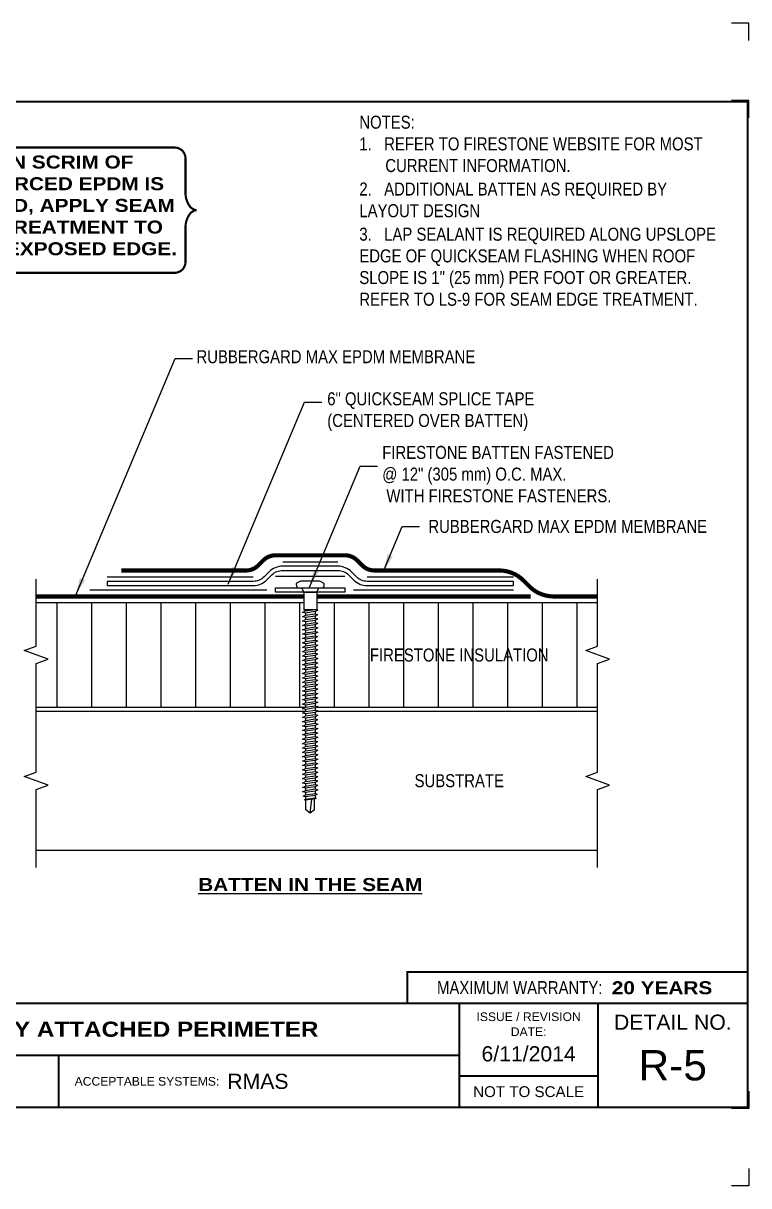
# Model space of a CAD drawing. Header units: inches. Extents: x 233.4 to 253.5, y -282.7 to -266.
# Drawn here: x 243.01 to 253.48, y -282.75 to -265.99 of the extents above; entities that cross this region are included whole.
import ezdxf
from ezdxf.enums import TextEntityAlignment as Align

# ---------------------------------------------------------------- set-up
doc = ezdxf.new("R2010")
doc.units = ezdxf.units.IN
doc.header["$MEASUREMENT"] = 0
doc.linetypes.add('HIDDEN', pattern=[0.375, 0.25, -0.125])
doc.layers.get('0').update_dxf_attribs({"linetype": 'CONTINUOUS'})
doc.layers.get('DEFPOINTS').update_dxf_attribs({"linetype": 'CONTINUOUS'})
for name, color, linetype in [('FSBP-ACCESSORY-FIRESTONE', 7, 'CONTINUOUS'), ('FSBP-ADHESIVE', 1, 'HIDDEN'), ('FSBP-ANNO-NOTE', 7, 'CONTINUOUS'), ('FSBP-INSULATION', 7, 'CONTINUOUS'), ('FSBP-MEMBRANE', 7, 'CONTINUOUS'), ('FSBP-SUBSTRATE-GENERIC', 9, 'CONTINUOUS'), ('FSBP-TTLB', 7, 'CONTINUOUS'), ('FSBP-TTLB-BORDER', 7, 'CONTINUOUS'), ('FSBP-TTLB-TEXT', 7, 'CONTINUOUS')]:
    doc.layers.add(name, color=color, linetype=linetype)
doc.styles.add('FSBP_ARIAL', font='arial.ttf')
doc.styles.add('FSBP_ARIAL_BOLD', font='')
doc.styles.add('FSBP_ARIAL_NAR', font='ARIALN.TTF')
doc.styles.get('FSBP_ARIAL_BOLD').set_extended_font_data('Arial Black')
doc.linetypes.add('ZIGZAG', pattern='A,0.0001,-0.2,[131,ltypeshp.shx,S=0.2,R=0,X=-0.2,Y=0],-0.4,[131,ltypeshp.shx,S=0.2,R=180,X=0.2,Y=0],-0.2', length=0.8001)
doc.dimstyles.new('FSBP-LEADER', dxfattribs={"dimtxt": 0.1875, "dimasz": 0.25, "dimexe": 0.0625, "dimexo": 0.125, "dimgap": 0.125, "dimtad": 0, "dimtih": 1, "dimtoh": 1, "dimdec": 4, "dimzin": 0, "dimdsep": 46, "dimlunit": 4, "dimtxsty": 'FSBP_ARIAL_NAR', "dimcen": 0.09375, "dimclrd": 256, "dimclre": 256, "dimclrt": 256, "dimadec": 0, "dimazin": 0, "dimtfac": 1, "dimtdec": 4, "dimtofl": 0, "dimtmove": 0, "dimatfit": 3, "dimfxl": 1, "dimtolj": 1, "dimtzin": 0, "dimlwd": -1, "dimlwe": -1, "dimarcsym": 0})

# ---------------------------------------------------------------- blocks, each defined once
blk = doc.blocks.new('TTLB-EPDM_1')
at = {"layer": 'DEFPOINTS', "linetype": 'Continuous', "ltscale": 1.75}
for points in [[(20.01562500000003, 13.88083333333333), (20.01562500000003, 14.13083333333333), (19.76562500000003, 14.13083333333333)], [(20.01562500000003, -2.380833333333342), (20.01562500000003, -2.630833333333342), (19.76562500000003, -2.630833333333342)]]:
    blk.add_lwpolyline(points, dxfattribs=at)
at = {"layer": 'DEFPOINTS', "color": 1}
for points in [[(20.015625, 12.765625), (20.015625, 13.015625), (19.765625, 13.015625)], [(20.015625, -1.265625), (20.015625, -1.515625), (19.765625, -1.515625)]]:
    blk.add_lwpolyline(points, dxfattribs=at)
at = {"layer": 'FSBP-TTLB', "const_width": 0.03125}
blk.add_lwpolyline([(15.09028770518938, 0), (20, 0), (20, 0.4512598240669945), (15.09028770518938, 0.4512598240669945)], close=True, dxfattribs=at)
for points in [[(0, 0), (0, -1.5), (20, -1.5), (20, 0), (0, 0)], [(15.84028770518938, 0), (15.84028770518938, -1.5)], [(17.84110496735593, 0), (17.84110496735593, -1.5)], [(20, 0), (20, -1.5)], [(4.825208527206769, -0.75), (15.84028770518938, -0.75)], [(15.84028770518938, -1.048740175933006), (17.84110496735593, -1.048740175933006)]]:
    blk.add_lwpolyline(points, dxfattribs=at)
at = {"layer": 'FSBP-TTLB-BORDER', "const_width": 0.03125}
blk.add_lwpolyline([(20, 0), (20, 13), (0, 13), (0, 0)], dxfattribs=at)
at = {"layer": 'FSBP-TTLB-TEXT', "const_width": 0.03125}
blk.add_lwpolyline([(10.06152282927678, -0.75), (10.06152282927678, -1.5)], dxfattribs=at)
at = {"layer": 'FSBP-TTLB-TEXT', "style": 'FSBP_ARIAL_NAR'}
blk.add_text('MAXIMUM WARRANTY:', height=0.1875, dxfattribs=at).set_placement((17.90516569312837, 0.2256299120335257), align=Align.MIDDLE_RIGHT)
at = {"layer": 'FSBP-TTLB-TEXT', "style": 'FSBP_ARIAL'}
for s, height, p in [('ISSUE / REVISION', 0.125, (16.84069633627263, -0.1938496373466023)), ('DETAIL NO.', 0.21875, (18.92055248367797, -0.2724398367368792)), ('DATE:', 0.125, (16.84069633627263, -0.409973105348854)), ('NOT TO SCALE', 0.15625, (16.84069633627263, -1.274370087966503))]:
    blk.add_text(s, height=height, dxfattribs=at).set_placement(p, align=Align.MIDDLE_CENTER)
blk.add_text('ACCEPTABLE SYSTEMS:', height=0.125, dxfattribs=at).set_placement((10.29281281591562, -1.125), align=Align.MIDDLE_LEFT)
at = {"layer": 'FSBP-TTLB-TEXT'}
for tag, height, style, p in [('MAXIMUM_WARRANTY', 0.1875, 'FSBP_ARIAL_BOLD', (18.03987100774941, 0.2240244307510579)), ('ACCPT_SYSTEMS', 0.21875, 'FSBP_ARIAL', (12.49438170418193, -1.125))]:
    blk.add_attdef(tag, text='', height=height, dxfattribs=dict(at, style=style)).set_placement(p, align=Align.MIDDLE_LEFT)
for tag, height, style, p in [('DETAIL_DESCP_LINE_1', 0.21875, 'FSBP_ARIAL_BOLD', (10.33118450231211, -0.3736318192489421)), ('ISSUE_REV_DATE', 0.21875, 'FSBP_ARIAL', (16.84069633627263, -0.7282559425942452)), ('DETAIL_NUMBER', 0.4375, 'FSBP_ARIAL', (18.91941590748775, -0.8931630692489421))]:
    blk.add_attdef(tag, text='', height=height, dxfattribs=dict(at, style=style)).set_placement(p, align=Align.MIDDLE_CENTER)
blk = doc.blocks.new('FSBP_AP_FASTENER_01')
at = {"layer": 'FSBP-ACCESSORY-FIRESTONE'}
for p, q in [((-0.125, 0.04849224421338505), (-0.09375, -0.01400775578661495)), ((0.09375, -0.01400775578661495), (0.125, 0.04849224421338505)), ((-0.09375, -0.01400775578661495), (-0.09375, -0.264007755786615)), ((-0.09375, -0.01400775578661495), (0.09375, -0.01400775578661495)), ((0.09375, -0.01400775578661495), (0.09375, -0.264007755786615)), ((-0.09375, -0.264007755786615), (-0.0703125, -0.2840970415008996)), ((-0.0703125, -0.3156643085181585), (-0.0703125, -0.3472315755354103)), ((0.0703125, -0.2955750228038667), (0.0703125, -0.3271422898211327)), ((-0.0703125, -0.3787988425526763), (-0.0703125, -0.410366109569928)), ((-0.0703125, -0.4419333765871798), (-0.0703125, -0.4735006436044458)), ((0.0703125, -0.3587095568383845), (0.0703125, -0.3902768238556433)), ((0.0703125, -0.4218440908729022), (0.0703125, -0.453411357890154)), ((0.0703125, -0.4849786249074128), (0.0703125, -0.5165458919246717)), ((-0.0703125, -0.5050679106216975), (-0.0703125, -0.5366351776389564)), ((-0.0703125, -0.5682024446562153), (-0.0703125, -0.599769711673467)), ((-0.0703125, -0.631336978690733), (-0.0703125, -0.6629042457079848)), ((0.0703125, -0.5481131589419235), (0.0703125, -0.5796804259591894)), ((0.0703125, -0.6112476929764412), (0.0703125, -0.6428149599937001)), ((-0.0703125, -0.6944715127252366), (-0.0703125, -0.7260387797425025)), ((-0.0703125, -0.7576060467597543), (-0.0703125, -0.7891733137770132)), ((-0.0703125, -0.820740580794272), (-0.0703125, -0.8523078478115238)), ((0.0703125, -0.674382227010959), (0.0703125, -0.7059494940282107)), ((0.0703125, -0.7375167610454696), (0.0703125, -0.7690840280627285)), ((0.0703125, -0.8006512950799802), (0.0703125, -0.8322185620972462)), ((-0.0703125, -0.8838751148287898), (-0.0703125, -0.9154423818460415)), ((-0.0703125, -0.9470096488632933), (-0.0703125, -0.9785769158805593)), ((0.0703125, -0.863785829114498), (0.0703125, -0.8953530961317568)), ((0.0703125, -0.9269203631490157), (0.0703125, -0.9584876301662675)), ((0.0703125, -0.9900548971835264), (0.0703125, -1.021622164200785)), ((-0.0703125, -1.010144182897811), (-0.0703125, -1.04171144991507)), ((-0.0703125, -1.073278716932329), (-0.0703125, -1.104845983949581)), ((-0.0703125, -1.136413250966847), (-0.0703125, -1.167980517984098)), ((0.0703125, -1.053189431218037), (0.0703125, -1.084756698235303)), ((0.0703125, -1.116323965252555), (0.0703125, -1.147891232269814)), ((-0.0703125, -1.19954778500135), (-0.0703125, -1.231115052018616)), ((-0.0703125, -1.262682319035868), (-0.0703125, -1.294249586053127)), ((-0.0703125, -1.325816853070386), (-0.0703125, -1.357384120087637)), ((0.0703125, -1.179458499287072), (0.0703125, -1.211025766304324)), ((0.0703125, -1.242593033321583), (0.0703125, -1.274160300338842)), ((0.0703125, -1.305727567356094), (0.0703125, -1.33729483437336)), ((-0.0703125, -1.388951387104903), (-0.0703125, -1.420518654122155)), ((-0.0703125, -1.452085921139407), (-0.0703125, -1.483653188156673)), ((0.0703125, -1.368862101390611), (0.0703125, -1.40042936840787)), ((0.0703125, -1.431996635425129), (0.0703125, -1.463563902442381)), ((0.0703125, -1.49513116945964), (0.0703125, -1.526698436476899)), ((-0.0703125, -1.515220455173925), (-0.0703125, -1.546787722191183)), ((-0.0703125, -1.578354989208442), (-0.0703125, -1.609922256225694)), ((-0.0703125, -1.64148952324296), (-0.0703125, -1.673056790260212)), ((0.0703125, -1.558265703494151), (0.0703125, -1.589832970511416)), ((0.0703125, -1.621400237528668), (0.0703125, -1.652967504545927)), ((-0.0703125, -1.704624057277464), (-0.0703125, -1.73619132429473)), ((-0.0703125, -1.767758591311981), (-0.0703125, -1.79932585832924)), ((-0.0703125, -1.830893125346499), (-0.0703125, -1.862460392363751)), ((0.0703125, -1.684534771563186), (0.0703125, -1.716102038580438)), ((0.0703125, -1.747669305597697), (0.0703125, -1.779236572614955)), ((0.0703125, -1.810803839632207), (0.0703125, -1.842371106649473)), ((-0.0703125, -1.894027659381017), (-0.0703125, -1.925594926398269)), ((-0.0703125, -1.95716219341552), (-0.0703125, -1.988729460432786)), ((0.0703125, -1.873938373666725), (0.0703125, -1.905505640683984)), ((0.0703125, -1.937072907701243), (0.0703125, -1.968640174718495)), ((0.0703125, -2.000207441735753), (0.0703125, -2.031774708753012)), ((-0.0703125, -2.020296727450038), (-0.0703125, -2.051863994467297)), ((-0.0703125, -2.083431261484556), (-0.0703125, -2.114998528501808)), ((-0.0703125, -2.146565795519074), (-0.0703125, -2.178133062536325)), ((0.0703125, -2.063341975770264), (0.0703125, -2.09490924278753)), ((0.0703125, -2.126476509804782), (0.0703125, -2.158043776822041)), ((-0.0703125, -2.209700329553577), (-0.0703125, -2.241267596570843)), ((-0.0703125, -2.272834863588095), (-0.0703125, -2.304402130605354)), ((-0.0703125, -2.335969397622613), (-0.0703125, -2.367536664639864)), ((0.0703125, -2.189611043839299), (0.0703125, -2.221178310856551)), ((0.0703125, -2.25274557787381), (0.0703125, -2.284312844891069)), ((0.0703125, -2.315880111908321), (0.0703125, -2.347447378925587)), ((-0.0703125, -2.39910393165713), (-0.0703125, -2.430671198674382)), ((-0.0703125, -2.462238465691634), (-0.0703125, -2.4938057327089)), ((0.0703125, -2.379014645942839), (0.0703125, -2.410581912960097)), ((0.0703125, -2.442149179977356), (0.0703125, -2.473716446994608)), ((0.0703125, -2.505283714011867), (0.0703125, -2.536850981029126)), ((-0.0703125, -2.525372999726152), (-0.0703125, -2.55694026674341)), ((-0.0703125, -2.588507533760669), (-0.0703125, -2.620074800777921)), ((-0.0703125, -2.651642067795187), (-0.0703125, -2.683209334812439)), ((0.0703125, -2.568418248046378), (0.0703125, -2.599985515063644)), ((0.0703125, -2.631552782080895), (0.0703125, -2.663120049098154)), ((-0.0703125, -2.714776601829691), (-0.0703125, -2.746343868846957)), ((-0.0703125, -2.777911135864208), (-0.0703125, -2.809478402881467)), ((-0.0703125, -2.841045669898726), (-0.0703125, -2.872612936915978)), ((0.0703125, -2.694687316115413), (0.0703125, -2.726254583132665)), ((0.0703125, -2.757821850149924), (0.0703125, -2.789389117167183)), ((0.0703125, -2.820956384184434), (0.0703125, -2.8525236512017)), ((-0.0703125, -2.904180203933244), (-0.0703125, -2.935747470950496)), ((-0.0703125, -2.967314737967747), (-0.0703125, -2.998882004985013)), ((-0.0625, -3.154632755786622), (-0.0625, -3.013549567065063)), ((0, -3.201507755786615), (0.02460623630038583, -3.00110581902215)), ((0.0625, -3.154632755786601), (0.0625, -2.995692424207924)), ((0.0703125, -2.884090918218952), (0.0703125, -2.915658185236211)), ((0.0703125, -2.94722545225347), (0.0703125, -2.978792719270722)), ((0, -3.201507755786615), (-0.06250000000001421, -3.154632755786615)), ((0.0625, -3.154632755786615), (0, -3.201507755786615))]:
    blk.add_line(p, q, dxfattribs=at)
blk.add_lwpolyline([(0.1875, 0.04849224421338505, 0.1250000000000271), (0.203125, 0.110992244213385), (0.140625, 0.142242244213385), (-0.140625, 0.142242244213385), (-0.203125, 0.110992244213385, 0.1250000000000271), (-0.1875, 0.04849224421338505)], format="xyb", close=True, dxfattribs=at)
for points in [[(-0.109375, -0.3054610321523867), (-0.0703125, -0.2840970415008996), (0.0703125, -0.264007755786615), (0.109375, -0.2742110321523867), (0.0703125, -0.2955750228038667), (-0.0703125, -0.3156643085181585)], [(-0.109375, -0.3685955661869045), (-0.0703125, -0.3472315755354103), (0.0703125, -0.3271422898211327), (0.109375, -0.3373455661869045), (0.0703125, -0.3587095568383845), (-0.0703125, -0.3787988425526763)], [(-0.109375, -0.431730100221408), (-0.0703125, -0.410366109569928), (0.0703125, -0.3902768238556433), (0.109375, -0.400480100221408), (0.0703125, -0.4218440908729022), (-0.0703125, -0.4419333765871798)], [(-0.109375, -0.4948646342559258), (-0.0703125, -0.4735006436044458), (0.0703125, -0.453411357890154), (0.109375, -0.4636146342559258), (0.0703125, -0.4849786249074128), (-0.0703125, -0.5050679106216975)], [(-0.109375, -0.5579991682904435), (-0.0703125, -0.5366351776389564), (0.0703125, -0.5165458919246717), (0.109375, -0.5267491682904435), (0.0703125, -0.5481131589419235), (-0.0703125, -0.5682024446562153)], [(-0.109375, -0.6211337023249612), (-0.0703125, -0.599769711673467), (0.0703125, -0.5796804259591894), (0.109375, -0.5898837023249612), (0.0703125, -0.6112476929764412), (-0.0703125, -0.631336978690733)], [(-0.109375, -0.6842682363594648), (-0.0703125, -0.6629042457079848), (0.0703125, -0.6428149599937001), (0.109375, -0.6530182363594648), (0.0703125, -0.674382227010959), (-0.0703125, -0.6944715127252366)], [(-0.109375, -0.7474027703939825), (-0.0703125, -0.7260387797425025), (0.0703125, -0.7059494940282107), (0.109375, -0.7161527703939825), (0.0703125, -0.7375167610454696), (-0.0703125, -0.7576060467597543)], [(-0.109375, -0.8105373044285002), (-0.0703125, -0.7891733137770132), (0.0703125, -0.7690840280627285), (0.109375, -0.7792873044285002), (0.0703125, -0.8006512950799802), (-0.0703125, -0.820740580794272)], [(-0.109375, -0.873671838463018), (-0.0703125, -0.8523078478115238), (0.0703125, -0.8322185620972462), (0.109375, -0.842421838463018), (0.0703125, -0.863785829114498), (-0.0703125, -0.8838751148287898)], [(-0.109375, -0.9368063724975215), (-0.0703125, -0.9154423818460415), (0.0703125, -0.8953530961317568), (0.109375, -0.9055563724975215), (0.0703125, -0.9269203631490157), (-0.0703125, -0.9470096488632933)], [(-0.109375, -0.9999409065320393), (-0.0703125, -0.9785769158805593), (0.0703125, -0.9584876301662675), (0.109375, -0.9686909065320393), (0.0703125, -0.9900548971835264), (-0.0703125, -1.010144182897811)], [(-0.109375, -1.063075440566557), (-0.0703125, -1.04171144991507), (0.0703125, -1.021622164200785), (0.109375, -1.031825440566557), (0.0703125, -1.053189431218037), (-0.0703125, -1.073278716932329)], [(-0.109375, -1.126209974601075), (-0.0703125, -1.104845983949581), (0.0703125, -1.084756698235303), (0.109375, -1.094959974601075), (0.0703125, -1.116323965252555), (-0.0703125, -1.136413250966847)], [(-0.109375, -1.189344508635578), (-0.0703125, -1.167980517984098), (0.0703125, -1.147891232269814), (0.109375, -1.158094508635578), (0.0703125, -1.179458499287072), (-0.0703125, -1.19954778500135)], [(-0.109375, -1.252479042670096), (-0.0703125, -1.231115052018616), (0.0703125, -1.211025766304324), (0.109375, -1.221229042670096), (0.0703125, -1.242593033321583), (-0.0703125, -1.262682319035868)], [(-0.109375, -1.315613576704614), (-0.0703125, -1.294249586053127), (0.0703125, -1.274160300338842), (0.109375, -1.284363576704614), (0.0703125, -1.305727567356094), (-0.0703125, -1.325816853070386)], [(-0.109375, -1.378748110739132), (-0.0703125, -1.357384120087637), (0.0703125, -1.33729483437336), (0.109375, -1.347498110739132), (0.0703125, -1.368862101390611), (-0.0703125, -1.388951387104903)], [(-0.109375, -1.441882644773635), (-0.0703125, -1.420518654122155), (0.0703125, -1.40042936840787), (0.109375, -1.410632644773635), (0.0703125, -1.431996635425129), (-0.0703125, -1.452085921139407)], [(-0.109375, -1.505017178808153), (-0.0703125, -1.483653188156673), (0.0703125, -1.463563902442381), (0.109375, -1.473767178808153), (0.0703125, -1.49513116945964), (-0.0703125, -1.515220455173925)], [(-0.109375, -1.568151712842671), (-0.0703125, -1.546787722191183), (0.0703125, -1.526698436476899), (0.109375, -1.536901712842671), (0.0703125, -1.558265703494151), (-0.0703125, -1.578354989208442)], [(-0.109375, -1.631286246877188), (-0.0703125, -1.609922256225694), (0.0703125, -1.589832970511416), (0.109375, -1.600036246877188), (0.0703125, -1.621400237528668), (-0.0703125, -1.64148952324296)], [(-0.109375, -1.694420780911692), (-0.0703125, -1.673056790260212), (0.0703125, -1.652967504545927), (0.109375, -1.663170780911692), (0.0703125, -1.684534771563186), (-0.0703125, -1.704624057277464)], [(-0.109375, -1.75755531494621), (-0.0703125, -1.73619132429473), (0.0703125, -1.716102038580438), (0.109375, -1.72630531494621), (0.0703125, -1.747669305597697), (-0.0703125, -1.767758591311981)], [(-0.109375, -1.820689848980727), (-0.0703125, -1.79932585832924), (0.0703125, -1.779236572614955), (0.109375, -1.789439848980727), (0.0703125, -1.810803839632207), (-0.0703125, -1.830893125346499)], [(-0.109375, -1.883824383015245), (-0.0703125, -1.862460392363751), (0.0703125, -1.842371106649473), (0.109375, -1.852574383015245), (0.0703125, -1.873938373666725), (-0.0703125, -1.894027659381017)], [(-0.109375, -1.946958917049749), (-0.0703125, -1.925594926398269), (0.0703125, -1.905505640683984), (0.109375, -1.915708917049749), (0.0703125, -1.937072907701243), (-0.0703125, -1.95716219341552)], [(-0.109375, -2.010093451084266), (-0.0703125, -1.988729460432786), (0.0703125, -1.968640174718495), (0.109375, -1.978843451084266), (0.0703125, -2.000207441735753), (-0.0703125, -2.020296727450038)], [(-0.109375, -2.073227985118784), (-0.0703125, -2.051863994467297), (0.0703125, -2.031774708753012), (0.109375, -2.041977985118784), (0.0703125, -2.063341975770264), (-0.0703125, -2.083431261484556)], [(-0.109375, -2.136362519153302), (-0.0703125, -2.114998528501808), (0.0703125, -2.09490924278753), (0.109375, -2.105112519153302), (0.0703125, -2.126476509804782), (-0.0703125, -2.146565795519074)], [(-0.109375, -2.199497053187805), (-0.0703125, -2.178133062536325), (0.0703125, -2.158043776822041), (0.109375, -2.168247053187805), (0.0703125, -2.189611043839299), (-0.0703125, -2.209700329553577)], [(-0.109375, -2.262631587222323), (-0.0703125, -2.241267596570843), (0.0703125, -2.221178310856551), (0.109375, -2.231381587222323), (0.0703125, -2.25274557787381), (-0.0703125, -2.272834863588095)], [(-0.109375, -2.325766121256841), (-0.0703125, -2.304402130605354), (0.0703125, -2.284312844891069), (0.109375, -2.294516121256841), (0.0703125, -2.315880111908321), (-0.0703125, -2.335969397622613)], [(-0.109375, -2.388900655291359), (-0.0703125, -2.367536664639864), (0.0703125, -2.347447378925587), (0.109375, -2.357650655291359), (0.0703125, -2.379014645942839), (-0.0703125, -2.39910393165713)], [(-0.109375, -2.452035189325862), (-0.0703125, -2.430671198674382), (0.0703125, -2.410581912960097), (0.109375, -2.420785189325862), (0.0703125, -2.442149179977356), (-0.0703125, -2.462238465691634)], [(-0.109375, -2.51516972336038), (-0.0703125, -2.4938057327089), (0.0703125, -2.473716446994608), (0.109375, -2.48391972336038), (0.0703125, -2.505283714011867), (-0.0703125, -2.525372999726152)], [(-0.109375, -2.578304257394898), (-0.0703125, -2.55694026674341), (0.0703125, -2.536850981029126), (0.109375, -2.547054257394898), (0.0703125, -2.568418248046378), (-0.0703125, -2.588507533760669)], [(-0.109375, -2.641438791429415), (-0.0703125, -2.620074800777921), (0.0703125, -2.599985515063644), (0.109375, -2.610188791429415), (0.0703125, -2.631552782080895), (-0.0703125, -2.651642067795187)], [(-0.109375, -2.704573325463919), (-0.0703125, -2.683209334812439), (0.0703125, -2.663120049098154), (0.109375, -2.673323325463919), (0.0703125, -2.694687316115413), (-0.0703125, -2.714776601829691)], [(-0.109375, -2.767707859498437), (-0.0703125, -2.746343868846957), (0.0703125, -2.726254583132665), (0.109375, -2.736457859498437), (0.0703125, -2.757821850149924), (-0.0703125, -2.777911135864208)], [(-0.109375, -2.830842393532954), (-0.0703125, -2.809478402881467), (0.0703125, -2.789389117167183), (0.109375, -2.799592393532954), (0.0703125, -2.820956384184434), (-0.0703125, -2.841045669898726)], [(-0.109375, -2.893976927567472), (-0.0703125, -2.872612936915978), (0.0703125, -2.8525236512017), (0.109375, -2.862726927567472), (0.0703125, -2.884090918218952), (-0.0703125, -2.904180203933244)], [(-0.099609375, -2.955716372316267), (-0.0703125, -2.935747470950496), (0.0703125, -2.915658185236211), (0.099609375, -2.927256550887698), (0.0703125, -2.94722545225347), (-0.0703125, -2.967314737967747)], [(-0.0849609375, -3.008866455667892), (-0.0703125, -2.998882004985013), (0.0703125, -2.978792719270722), (0.0849609375, -2.984591902096462), (0.0703125, -2.994576352779355), (-0.0703125, -3.014665638493632)]]:
    blk.add_lwpolyline(points, close=True, dxfattribs=at)
blk.add_lwpolyline([(-0.09375, -0.264007755786615), (0.09375, -0.264007755786615)], dxfattribs=at)

msp = doc.modelspace()

# ---------------------------------------------------------------- hatches: boundary and pattern name
at = {"layer": 'FSBP-INSULATION'}
h = msp.add_hatch(dxfattribs=at)
h.set_pattern_fill('LINE', color=256, scale=4, angle=90, style=0)
h.set_pattern_definition([(90, (45.50437657347447, -19.70223911936775), (-0.5, 3.061515884555943e-17), [])])
h.paths.add_polyline_path([(251.2987240267959, -274.345332256614), (247.2469352051023, -274.345332256614), (247.2469352051023, -274.4452042224335), (247.2625602051023, -274.4492855329798), (247.2234977051023, -274.4706495236313), (247.2234977051023, -274.5022167906486), (247.2625602051024, -274.5124200670143), (247.2234977051023, -274.5337840576659), (247.2234977051023, -274.565351324683), (247.2625602051023, -274.5755546010489), (247.2234977051023, -274.5969185917003), (247.2234977051023, -274.6284858587176), (247.2625602051024, -274.6386891350834), (247.2234977051023, -274.6600531257349), (247.2234977051024, -274.6916203927521), (247.2625602051023, -274.7018236691179), (247.2234977051023, -274.7231876597693), (247.2234977051023, -274.7547549267866), (247.2625602051023, -274.7649582031523), (247.2234977051023, -274.7863221938039), (247.2234977051023, -274.8178894608212), (247.2625602051023, -274.8280927371869), (247.2234977051023, -274.8494567278384), (247.2234977051023, -274.8810239948556), (247.2625602051024, -274.8912272712214), (247.2234977051023, -274.9125912618729), (247.2234977051024, -274.9441585288902), (247.2625602051023, -274.9543618052559), (247.2234977051023, -274.9757257959075), (247.2234977051023, -275.0072930629247), (247.2625602051022, -275.0174963392905), (247.2234977051023, -275.0388603299419), (247.2234977051024, -275.0704275969592), (247.2625602051024, -275.0806308733249), (247.2234977051023, -275.1019948639764), (247.2234977051023, -275.1335621309937), (247.2625602051022, -275.1437654073595), (247.2234977051023, -275.1651293980109), (247.2234977051023, -275.1966966650282), (247.2625602051023, -275.206899941394), (247.2234977051023, -275.2282639320455), (247.2234977051023, -275.2598311990628), (247.2625602051024, -275.2700344754285), (247.2234977051023, -275.29139846608), (247.2234977051023, -275.3229657330972), (247.2625602051023, -275.333169009463), (247.2234977051023, -275.3545330001145), (247.2234977051023, -275.3861002671318), (247.2625602051022, -275.3963035434975), (247.2234977051023, -275.417667534149), (247.2234977051023, -275.4492348011663), (247.2625602051023, -275.4594380775321), (247.2234977051023, -275.4808020681835), (247.2234977051023, -275.5123693352007), (247.2625602051024, -275.5225726115666), (247.2234977051023, -275.5439366022181), (247.2234977051023, -275.5755038692353), (247.2625602051023, -275.5857071456011), (247.2234977051023, -275.6070711362526), (247.2234977051023, -275.6386384032698), (247.2625602051023, -275.6488416796356), (247.2234977051023, -275.6702056702871), (247.2234977051024, -275.7017729373043), (247.2625602051023, -275.7119762136701), (247.2234977051023, -275.7333402043215), (247.2234977051023, -275.7649074713388), (247.2625602051023, -275.7751107477047), (247.2234977051023, -275.7964747383561), (247.2234977051023, -275.8280420053733), (247.2625602051023, -275.8382452817391), (247.2496021880085, -275.845332256614), (251.2987240267959, -275.845332256614), (251.2987240267959, -275.2203322566141), (251.4704413655118, -275.1578322566141), (251.1270066880799, -275.032832256614), (251.2987240267958, -274.9703322566141)])
h.paths.add_polyline_path([(247.0828727051023, -274.9642478146044), (247.0828727051023, -274.9326805475872), (247.0438102051024, -274.9224772712214), (247.0828727051023, -274.90111328057), (247.0828727051023, -274.8695460135527), (247.0438102051023, -274.8593427371869), (247.0828727051023, -274.8379787465354), (247.0828727051023, -274.8064114795181), (247.0438102051023, -274.7962082031523), (247.0828727051023, -274.7748442125009), (247.0828727051023, -274.7432769454836), (247.0438102051023, -274.7330736691179), (247.0828727051023, -274.7117096784664), (247.0828727051023, -274.6801424114491), (247.0438102051023, -274.6699391350834), (247.0828727051023, -274.6485751444318), (247.0828727051023, -274.6170078774146), (247.0438102051023, -274.6068046010489), (247.0828727051023, -274.5854406103973), (247.0828727051023, -274.5538733433801), (247.0438102051023, -274.5436700670143), (247.0828727051023, -274.5223060763628), (247.0828727051023, -274.4907388093456), (247.0438102051024, -274.4805355329797), (247.0828727051023, -274.4591715423283), (247.0594352051023, -274.4390822566141), (247.0594352051023, -274.3453322566141), (243.2004272333932, -274.3453322566141), (243.2004272333932, -274.970332256614), (243.0287098946772, -275.032832256614), (243.3721445721092, -275.157832256614), (243.2004272333932, -275.2203322566141), (243.2004272333932, -275.845332256614), (247.0828727051023, -275.845332256614), (247.0828727051023, -275.8165640240703), (247.0438102051023, -275.8063607477046), (247.0828727051023, -275.7849967570531), (247.0828727051023, -275.7534294900358), (247.0438102051023, -275.7432262136701), (247.0828727051023, -275.7218622230186), (247.0828727051023, -275.6902949560014), (247.0438102051023, -275.6800916796356), (247.0828727051023, -275.6587276889841), (247.0828727051023, -275.6271604219668), (247.0438102051023, -275.6169571456011), (247.0828727051023, -275.5955931549496), (247.0828727051023, -275.5640258879324), (247.0438102051023, -275.5538226115665), (247.0828727051023, -275.532458620915), (247.0828727051023, -275.5008913538978), (247.0438102051023, -275.4906880775321), (247.0828727051023, -275.4693240868805), (247.0828727051023, -275.4377568198633), (247.0438102051023, -275.4275535434975), (247.0828727051023, -275.4061895528461), (247.0828727051023, -275.3746222858288), (247.0438102051023, -275.364419009463), (247.0828727051023, -275.3430550188115), (247.0828727051023, -275.3114877517943), (247.0438102051024, -275.3012844754285), (247.0828727051023, -275.2799204847771), (247.0828727051023, -275.2483532177597), (247.0438102051023, -275.238149941394), (247.0828727051023, -275.2167859507425), (247.0828727051023, -275.1852186837252), (247.0438102051023, -275.1750154073594), (247.0828727051023, -275.153651416708), (247.0828727051023, -275.1220841496907), (247.0438102051023, -275.111880873325), (247.0828727051023, -275.0905168826735), (247.0828727051023, -275.0589496156562), (247.0438102051023, -275.0487463392905), (247.0828727051023, -275.0273823486389), (247.0828727051023, -274.9958150816216), (247.0438102051022, -274.9856118052559)])
h.paths.add_polyline_path([(247.9657174439467, -275.2407854455636), (250.6404062229372, -275.2407854455636), (250.6404062229372, -274.9497511686195), (247.9657174439467, -274.9497511686195)], flags=24)

# ---------------------------------------------------------------- linework, layer by layer
at = {"layer": 'FSBP-ACCESSORY-FIRESTONE'}
msp.add_lwpolyline([(247.6531852051023, -274.126582256614), (247.6531852051023, -274.189082256614), (246.6531852051023, -274.189082256614), (246.6531852051023, -274.126582256614)], close=True, dxfattribs=at)
at = {"layer": 'FSBP-ADHESIVE', "linetype": 'ZIGZAG', "ltscale": 0.17}
for p, q in [((246.7567385956955, -273.751582256614), (247.5496318145091, -273.751582256614)), ((244.2222799411971, -273.970332256614), (246.3308818145091, -273.970332256614)), ((246.6531852051023, -273.9583604383059), (247.6531852051023, -273.9583604383059)), ((247.9754885956955, -273.9703322566141), (250.0840904690075, -273.970332256614)), ((243.9722799411971, -274.157832256614), (246.5281852051023, -274.157832256614)), ((247.7781852051023, -274.157832256614), (250.0840904690075, -274.157832256614))]:
    msp.add_line(p, q, dxfattribs=at)
at = {"layer": 'FSBP-ANNO-NOTE', "const_width": 0.03125}
msp.add_lwpolyline([(245.3536125983058, -268.9211280512095), (245.3536125983058, -269.4284140821923, -0.414213562373095), (245.1973625983058, -269.5846640821923), (241.4074392538381, -269.5846640821923, -0.414213562373095), (241.2511892538381, -269.4284140821923), (241.2511892538381, -268.9211280512094, 0.1409083258157955), (241.1927416276507, -268.7429870011064, 0.2244532195272858), (241.0886782099377, -268.6817059610096, 0.2244532195272858), (241.1927416276507, -268.6204249209128, 0.1409083258157939), (241.2511892538381, -268.4422838708098), (241.2511892538381, -267.9349978398269, -0.414213562373095), (241.4074392538381, -267.7787478398269), (245.1973625983058, -267.7787478398269, -0.414213562373095), (245.3536125983058, -267.9349978398269), (245.3536125983058, -268.4422838708098, 0.1409083258157955), (245.4120602244932, -268.6204249209128, 0.2244532195272858), (245.5161236422062, -268.6817059610096, 0.2244532195272858), (245.4120602244932, -268.7429870011064, 0.1409083258157939)], format="xyb", close=True, dxfattribs=at)
at = {"layer": 'FSBP-INSULATION', "linetype": 'Continuous'}
for points in [[(243.2004272333932, -275.845332256614), (243.2004272333932, -275.220332256614), (243.3721445721091, -275.157832256614), (243.0287098946773, -275.032832256614), (243.2004272333932, -274.970332256614), (243.2004272333932, -274.001582256614)], [(251.2987240267959, -275.845332256614), (251.2987240267958, -275.220332256614), (251.4704413655118, -275.157832256614), (251.1270066880799, -275.032832256614), (251.2987240267958, -274.970332256614), (251.2987240267959, -274.001582256614)]]:
    msp.add_lwpolyline(points, dxfattribs=at)
at = {"layer": 'FSBP-INSULATION'}
for points in [[(247.0594352051023, -274.345332256614), (243.2004272333932, -274.345332256614)], [(251.2987240267959, -274.345332256614), (247.2469352051023, -274.345332256614)], [(243.2004272333932, -275.845332256614), (247.0828727051023, -275.845332256614)], [(247.2496021880086, -275.845332256614), (251.2987240267959, -275.845332256614)]]:
    msp.add_lwpolyline(points, dxfattribs=at)
at = {"layer": 'FSBP-MEMBRANE', "const_width": 0.06}
msp.add_lwpolyline([(244.4278004239091, -273.876582256614), (244.6105287124277, -273.876582256614), (246.2273284239158, -273.876582256614, 0.1989123673797007), (246.4041051192124, -273.8033589519106), (246.4764085098057, -273.7310555613174, -0.198912367379665), (246.6531852051023, -273.657832256614), (247.6531852051023, -273.657832256614, -0.1989123673796589), (247.8299619003989, -273.7310555613174), (247.9022652909922, -273.8033589519107, 0.1989123673796589), (248.0790419862889, -273.8765822566141), (249.8769836878209, -273.8765822566141, -0.198912367379665), (250.2305370784142, -274.0230288660208), (250.3126438596007, -274.1051356472073, 0.1989123673796798), (250.666197250194, -274.251582256614), (251.2987240267959, -274.251582256614)], format="xyb", dxfattribs=at)
at = {"layer": 'FSBP-MEMBRANE'}
msp.add_lwpolyline([(244.2222799411971, -274.0340822566141), (244.2222799411971, -274.0940822566141), (246.3308818145091, -274.0940822566141, 0.1989123673796767), (246.5288717132414, -274.0120721553462), (246.6011751038345, -273.939768764753, -0.1989123673796678), (246.7567385956955, -273.8753322566141), (247.1531852051023, -273.8753322566141), (247.5496318145091, -273.8753322566141, -0.1989123673796678), (247.7051953063701, -273.939768764753), (247.7774986969633, -274.0120721553462, 0.1989123673796767), (247.9754885956955, -274.0940822566141), (250.0840904690075, -274.0940822566141), (250.0840904690075, -274.0340822566141), (247.9754885956955, -274.034082256614, -0.1989123673796935), (247.8199251038345, -273.969645748475), (247.7476217132413, -273.8973423578818, 0.1989123673796673), (247.5496318145091, -273.815332256614), (247.1531852051023, -273.8153322566141), (246.7567385956955, -273.8153322566141, 0.198912367379658), (246.5587486969633, -273.8973423578818), (246.4864453063702, -273.969645748475, -0.1989123673796818), (246.3308818145091, -274.0340822566141)], format="xyb", close=True, dxfattribs=at)
msp.add_lwpolyline([(243.2004272333932, -274.251582256614, 0.06, 0.06, 0), (243.4127567397887, -274.251582256614, 0.06, 0.06, 0), (247.0594352051023, -274.251582256614, 0, 0, 0)], format="xyseb", dxfattribs=at)
at = {"layer": 'FSBP-MEMBRANE', "const_width": 0.06}
msp.add_lwpolyline([(247.2469352051023, -274.251582256614), (250.3340904690075, -274.251582256614)], dxfattribs=at)
at = {"layer": 'FSBP-SUBSTRATE-GENERIC'}
msp.add_line((243.2004272333932, -277.907832256614), (251.2987240267959, -277.907832256614), dxfattribs=at)
for points in [[(243.2004272333932, -278.157832256614), (243.2004272333932, -277.032832256614), (243.3721445721091, -276.970332256614), (243.0287098946773, -276.845332256614), (243.2004272333932, -276.782832256614), (243.2004272333932, -275.845332256614)], [(251.2987240267959, -278.157832256614), (251.2987240267958, -277.032832256614), (251.4704413655118, -276.970332256614), (251.1270066880799, -276.845332256614), (251.2987240267958, -276.782832256614), (251.2987240267959, -275.845332256614)], [(247.0828727051023, -275.907832256614), (243.2004272333932, -275.907832256614)], [(251.2987240267959, -275.907832256614), (247.2507623872489, -275.907832256614)]]:
    msp.add_lwpolyline(points, dxfattribs=at)

# ---------------------------------------------------------------- block references
msp.add_blockref('TTLB-EPDM_1', (233.4627011304548, -280.1173711702307)).add_auto_attribs({'DETAIL_DESCP_LINE_1': 'MECHANICALLY ATTACHED PERIMETER', 'ACCPT_SYSTEMS': 'RMAS', 'ISSUE_REV_DATE': '6/11/2014', 'DETAIL_NUMBER': 'R-5', 'MAXIMUM_WARRANTY': '20 YEARS'})
at = {"layer": 'FSBP-ACCESSORY-FIRESTONE'}
msp.add_blockref('FSBP_AP_FASTENER_01', (247.1531852051023, -274.1750745008274), dxfattribs=at)

# ---------------------------------------------------------------- texts
at = {"layer": 'FSBP-ANNO-NOTE', "style": 'FSBP_ARIAL_NAR'}
msp.add_text('RUBBERGARD MAX EPDM MEMBRANE', height=0.1875, dxfattribs=at).set_placement((248.8566586988547, -273.2414839397724), align=Align.MIDDLE_LEFT)
at = {"layer": 'FSBP-ANNO-NOTE'}
for s, style, p in [('FIRESTONE INSULATION', 'FSBP_ARIAL_NAR', (249.303061833442, -275.095332256614)), ('SUBSTRATE', 'FSBP_ARIAL_NAR', (249.303061833442, -276.907832256614)), ('%%UBATTEN IN THE SEAM', 'FSBP_ARIAL_BOLD', (247.1531852051023, -278.404990634775))]:
    msp.add_text(s, height=0.1875, dxfattribs=dict(at, style=style)).set_placement(p, align=Align.MIDDLE_CENTER)
at = {"layer": 'FSBP-ANNO-NOTE', "char_height": 0.1875, "attachment_point": 1}
for s, width, gutter_width, heights, insert, style in [('NOTES:\\P\\pi-0.375,l0.375;1.   REFER TO FIRESTONE WEBSITE FOR MOST CURRENT INFORMATION.\\P\\pi0,l0;{\\H0.083333x;\\P\\pi-0.375,l0.375;}2.   ADDITIONAL BATTEN AS REQUIRED BY\\P\\pi0;LAYOUT DESIGN{\\H0.083333x;\\P\\P\\pi-0.375;}3.   LAP SEALANT IS REQUIRED ALONG UPSLOPE EDGE OF QUICKSEAM FLASHING WHEN ROOF SLOPE IS 1" (25 mm) PER FOOT OR GREATER.\\P\\pi0;REFER TO LS-9 FOR SEAM EDGE TREATMENT.', 5.348916068058287, 5, [3.151281572690095], (247.8613130790654, -267.3193282579159), 'FSBP_ARIAL_NAR'), ('\\pi0.79394;WHEN SCRIM OF \\P\\pi0.40264;REINFORCED EPDM IS \\P\\pi0.28976;EXPOSED, APPLY SEAM \\P\\pi0.4034;EDGE TREATMENT TO \\P\\pi0.23784;ENTIRE EXPOSED EDGE.', 3.976783791684284, 2.5, [1.562503387634937], (241.3446619775381, -267.8939267907554), 'FSBP_ARIAL_BOLD'), ('RUBBERGARD MAX EPDM MEMBRANE', 4.110380942296615, 2.5, [0.3434998582633888], (245.5129400907972, -270.7007331235873), 'FSBP_ARIAL_NAR'), ('6" QUICKSEAM SPLICE TAPE \\P(CENTERED OVER BATTEN)', 3.020158956445698, 2.5, [0.6184865474897413], (247.3988005876308, -271.3078038623826), 'FSBP_ARIAL_NAR'), ('FIRESTONE BATTEN FASTENED \\P@ 12" (305 mm) O.C. MAX.\\P WITH FIRESTONE FASTENERS.', 3.570643933864631, 2.5, [0.8883492929453531], (248.1921430113616, -272.0810069643558), 'FSBP_ARIAL_NAR')]:
    msp.add_mtext_dynamic_manual_height_columns(s, width=width, gutter_width=gutter_width, heights=heights, dxfattribs=dict(at, insert=insert, style=style))

# ---------------------------------------------------------------- leaders
at = {"layer": 'FSBP-ANNO-NOTE'}
for points in [[(243.7713232459823, -274.230747554438), (245.2032759082481, -270.8227398802704), (245.4532759082481, -270.8227398802704)], [(245.9683214586985, -274.0719111135327), (247.0709272457084, -271.4477398802704), (247.3209272457084, -271.4477398802704)], [(247.1411818929731, -274.1162962422885), (247.8734488653455, -272.3735211302704), (248.1234488653455, -272.3735211302704)], [(248.2097899216473, -273.8885240993425), (248.4816586988547, -273.2414839397724), (248.7316586988547, -273.2414839397724)]]:
    msp.add_leader(points, dimstyle='FSBP-LEADER', dxfattribs=at)

doc.saveas('drawing.dxf')
